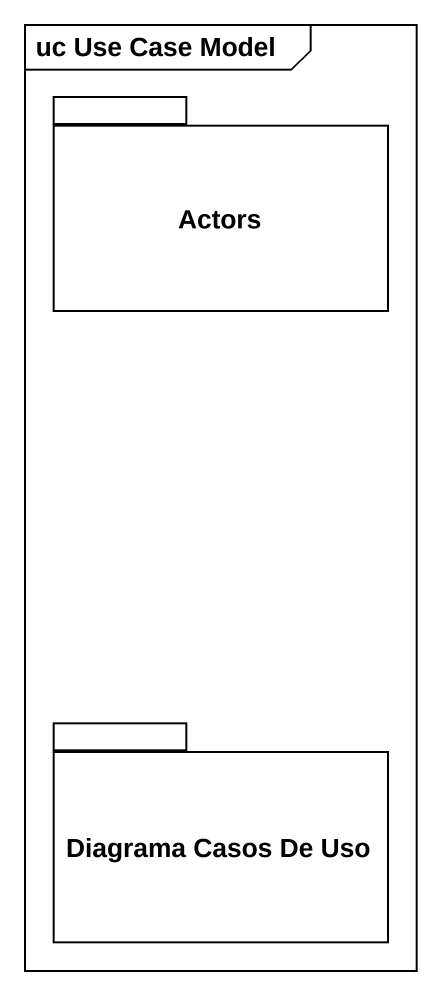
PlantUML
@startuml
mainframe uc Use Case Model
package Actors {
}
package "Diagrama Casos De Uso" as Diagrama_Casos_De_Uso {
}
@enduml
